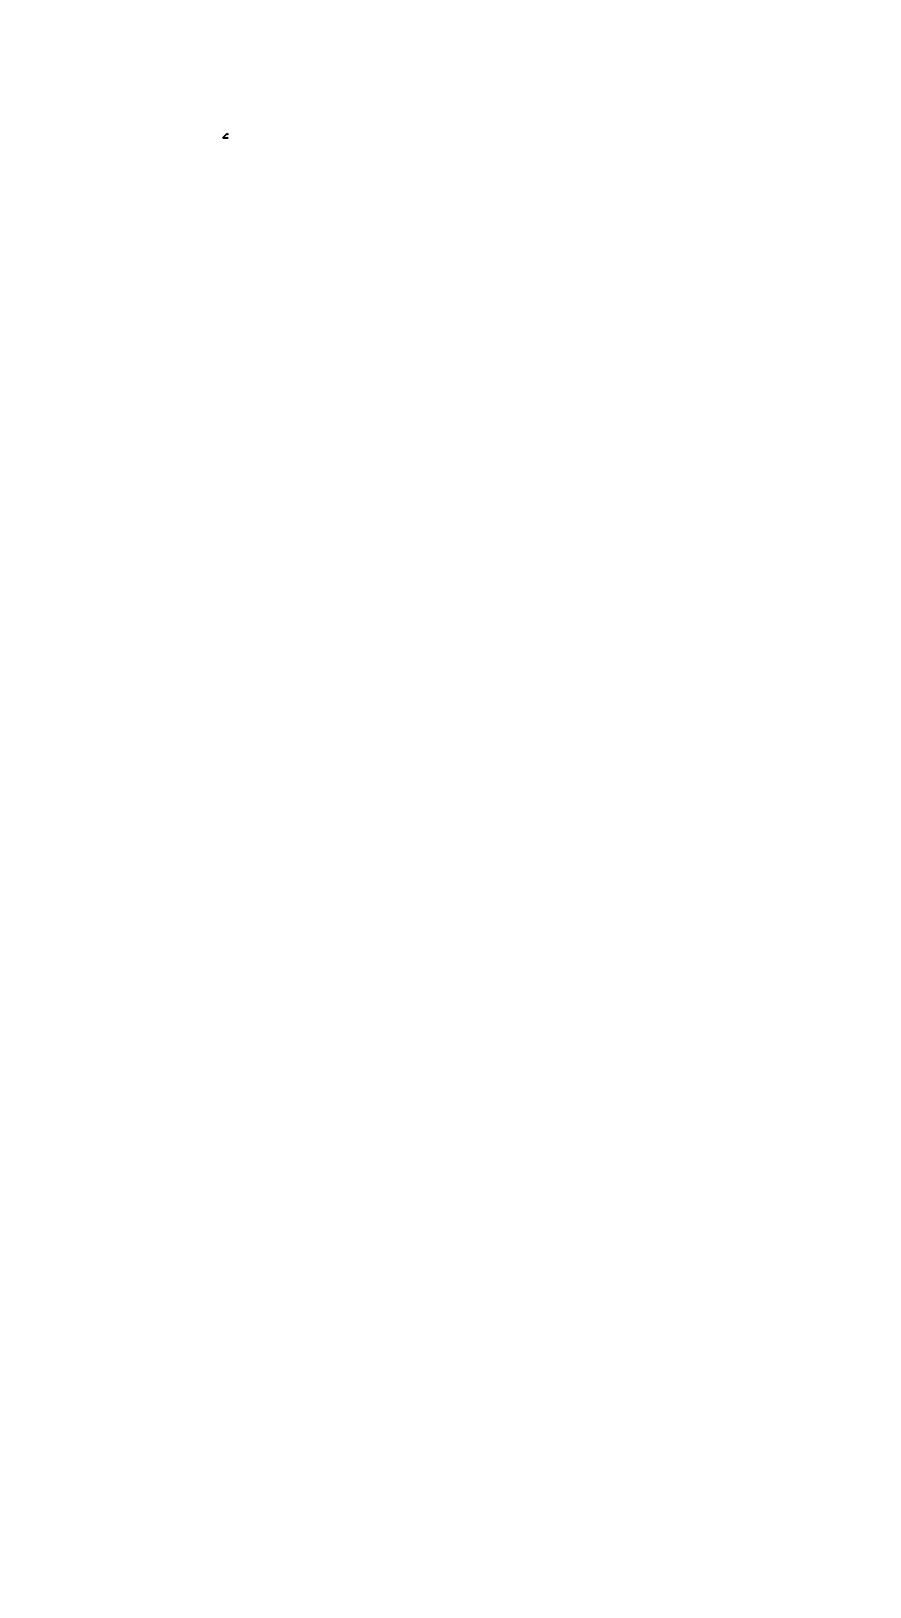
# Model space of a CAD drawing. Header units: millimetres. Extents: x -20146070 to 165023, y -3349561 to 35447.
# Drawn here: x -155335 to -144350, y -42150 to -21762 of the extents above; entities that cross this region are included whole.
import ezdxf
from ezdxf import colors
from ezdxf.entities.mleader import LeaderData, LeaderLine
from ezdxf.math import Vec2, Vec3

# ---------------------------------------------------------------- set-up
doc = ezdxf.new("R2010")
doc.units = ezdxf.units.MM
doc.header["$LTSCALE"] = 50
doc.linetypes.add('CONTINOUS', pattern=[0])
for name, color, linetype in [('BLK_2 - 1ST_2ND_STOREY_PLAN$0$1599_DB_A_BLK2_HQ_R21- LINKVIEW_BLK2_1ST STOREY Toilet JOH$0$A-_WALL----_H-2', 8, 'Continuous'), ('M_FIREALAM-_E-', 10, 'Continuous'), ('NW_GRID LINE', 8, 'Continuous')]:
    doc.layers.add(name, color=color, linetype=linetype)
doc.styles.add('RomanS', font='romans__.ttf', dxfattribs={"width": 0.75, "height": 40})

# ---------------------------------------------------------------- blocks, each defined once
blk = doc.blocks.new('BLK_2 - 1ST_2ND_STOREY_PLAN')
at = {"layer": 'BLK_2 - 1ST_2ND_STOREY_PLAN$0$1599_DB_A_BLK2_HQ_R21- LINKVIEW_BLK2_1ST STOREY Toilet JOH$0$A-_WALL----_H-2'}
h = blk.add_hatch(dxfattribs=at)
h.set_pattern_fill('FP_3', color=256, style=0, pattern_type=2)
h.set_pattern_definition([(0, (-310623.2, -42727.7), (635, 635), [79.375, -555.625]), (90, (-310623.2, -42727.7), (-635, 635), [79.375, -555.625]), (135, (-310543.83, -42727.7), (-635, 0), [112.253, -785.772]), (0, (-310543.8, -42370.5), (635, 635), [79.375, -555.625]), (45, (-310504.14, -42410.2), (0, 635), [56.127, -841.899]), (135, (-310504.14, -42410.2), (-635, 0), [56.127, -841.899]), (0, (-310305.7, -42211.8), (635, 635), [112.253, -522.747]), (45, (-310305.7, -42211.8), (0, 635), [79.375, -818.651]), (135, (-310193.45, -42211.8), (-635, 0), [79.375, -818.651]), (90, (-310186.64, -42568.96), (-635, 635), [79.375, -555.625]), (45, (-310186.64, -42568.96), (0, 635), [56.127, -841.899]), (135, (-310146.95, -42529.3), (-635, 0), [56.127, -841.899]), (0, (-310543.8, -42568.96), (635, 635), [39.687, -531.812]), (0, (-310067.6, -42410.2), (635, 635), [39.687, -531.812]), (90, (-310266, -42330.84), (-635, 635), [39.687, -531.813]), (135, (-310186.64, -42688.03), (-635, 0), [56.127, -841.899]), (135, (-310464.45, -42251.46), (-635, 0), [56.127, -841.899]), (45, (-310325.55, -42519.36), (0, 635), [56.127, -841.899]), (90, (-310404.9, -42648.34), (-635, 635), [9.922, -625.078]), (90, (-310375.15, -42380.45), (-635, 635), [9.922, -625.078]), (90, (-310077.5, -42271.3), (-635, 635), [9.922, -625.078]), (90, (-310067.6, -42608.65), (-635, 635), [9.922, -625.078])])
h.paths.add_polyline_path([(-294927, -65902), (-294927, -65802), (-295127, -65802), (-295127, -65902)], flags=0)
h = blk.add_hatch(dxfattribs=at)
h.set_pattern_fill('FP_2', color=256, style=0, pattern_type=2)
h.set_pattern_definition([(0, (-311323.2, -42727.71), (1016, 254), [83.82, -678.18, 83.82, -678.18, -4064]), (0, (-311323.2, -42727.71), (1016, 254), [-1524, 83.82, -1440.18, 83.82, -678.18, -1778]), (0, (-311323.2, -42727.71), (1016, 254), [-3810, 83.82, -424.18, 83.82, -1186.18]), (120, (-310942.2, -42600.71), (-727.9705, 752.8818), [83.82, -678.18, 83.82, -678.18, -4064]), (120, (-310942.2, -42600.71), (-727.9705, 752.8818), [-1524, 83.82, -1440.18, 83.82, -678.18, -1778]), (120, (-310942.2, -42600.71), (-727.9705, 752.8818), [-3810, 83.82, -424.18, 83.82, -1186.18]), (240, (-310815.2, -42092.71), (-288.0295, -1006.8818), [83.82, -678.18, 83.82, -678.18, -4064]), (240, (-310815.2, -42092.71), (-288.0295, -1006.8818), [-1524, 83.82, -1440.18, 83.82, -678.18, -1778]), (240, (-310815.2, -42092.71), (-288.0295, -1006.8818), [-3810, 83.82, -424.18, 83.82, -1186.18])])
h.paths.add_polyline_path([(-295502, -79182), (-295402, -79182), (-295402, -78982), (-295502, -78982)], flags=0)
blk = doc.blocks.new('SMOKE_FC')
at = {"color": 7, "linetype": 'CONTINOUS'}
ml = blk.add_multileader_mtext('Standard', dxfattribs=at)
ml.set_content('{\\fArial|b0|i0|c0|p34;S}', color=7, style='RomanS')
ml.set_leader_properties(color=10)
ml.build(insert=Vec2(0, 0))
ml.multileader.update_dxf_attribs({"dogleg_length": 3.34, "arrow_head_size": 138, "scale": 50})
ctx = ml.context
ctx.base_point, ctx.scale, ctx.char_height, ctx.arrow_head_size, ctx.landing_gap_size, ctx.plane_origin = Vec3(10040043, 1663040), 50, 207.31, 138, 138, Vec3(10036641, 1659231)
notes = []
notes.append((ctx, [(0, (0, 0, 0), (0, 0), (1, 0), 1, [])]))
ctx.mtext.insert, ctx.mtext.flow_direction = Vec3(10040181, 1663145), 5
for ctx, leaders in notes:
    for number, flags, end, landing, length, lines in leaders:
        leader = LeaderData()
        leader.index, (leader.has_last_leader_line, leader.has_dogleg_vector, leader.attachment_direction) = number, flags
        leader.last_leader_point, leader.dogleg_vector, leader.dogleg_length = Vec3(end), Vec3(landing), length
        for number, points, colour, breaks in lines:
            line = LeaderLine()
            line.index, line.vertices, line.color, line.breaks = number, Vec3.list(points), colors.encode_raw_color(colour), breaks
            leader.lines.append(line)
        ctx.leaders.append(leader)
blk = doc.blocks.new('SMOKE')
at = {"color": 7, "linetype": 'CONTINOUS'}
ml = blk.add_multileader_mtext('Standard', dxfattribs=at)
ml.set_content('{\\fArial|b0|i0|c0|p34;S}', color=7, style='RomanS')
ml.set_leader_properties(color=10)
ml.build(insert=Vec2(0, 0))
ml.multileader.update_dxf_attribs({"dogleg_length": 3.34, "arrow_head_size": 171, "scale": 50})
ctx = ml.context
ctx.base_point, ctx.scale, ctx.char_height, ctx.arrow_head_size, ctx.landing_gap_size, ctx.plane_origin = Vec3(10040459, 1663039), 50, 256.67, 171, 171, Vec3(10036247, 1658323)
notes = []
notes.append((ctx, [(0, (0, 0, 0), (0, 0), (1, 0), 1, [])]))
ctx.mtext.insert, ctx.mtext.flow_direction = Vec3(10040630, 1663170), 5
for ctx, leaders in notes:
    for number, flags, end, landing, length, lines in leaders:
        leader = LeaderData()
        leader.index, (leader.has_last_leader_line, leader.has_dogleg_vector, leader.attachment_direction) = number, flags
        leader.last_leader_point, leader.dogleg_vector, leader.dogleg_length = Vec3(end), Vec3(landing), length
        for number, points, colour, breaks in lines:
            line = LeaderLine()
            line.index, line.vertices, line.color, line.breaks = number, Vec3.list(points), colors.encode_raw_color(colour), breaks
            leader.lines.append(line)
        ctx.leaders.append(leader)

msp = doc.modelspace()

# ---------------------------------------------------------------- block references
at = {"layer": 'M_FIREALAM-_E-'}
for name, p, xscale, yscale, zscale in [('SMOKE', (-12842896.3, -2136319.2), 1.28, 1.28, 1.28), ('SMOKE', (-12837356.5, -2137100.4), 1.28, 1.28, 1.28), ('SMOKE', (-12842882.2, -2139119.2), 1.28, 1.28, 1.28), ('SMOKE', (-12837356.5, -2141062.9), 1.28, 1.28, 1.28), ('SMOKE', (-12844197.6, -2141531.7), 1.28, 1.28, 1.28), ('SMOKE', (-12841946.4, -2141531.7), 1.28, 1.28, 1.28), ('SMOKE', (-10273997.7, -1718610.1), 1.024, 1.024, 1.024), ('SMOKE', (-10272498.3, -1718640.4), 1.024, 1.024, 1.024), ('SMOKE', (-20146070.2, -3348204.7), 2, 2, 2), ('SMOKE_FC', (-20145143.2, -3349560.7), 2, 2, 2), ('SMOKE', (-12920157, -2170487), 1.28, 1.28, 1.28)]:
    msp.add_blockref(name, p, dxfattribs=dict(at, xscale=xscale, yscale=yscale, zscale=zscale))
at = {"layer": 'NW_GRID LINE'}
msp.add_blockref('BLK_2 - 1ST_2ND_STOREY_PLAN', (142172.9, 42727.7), dxfattribs=at)

doc.saveas('drawing.dxf')
